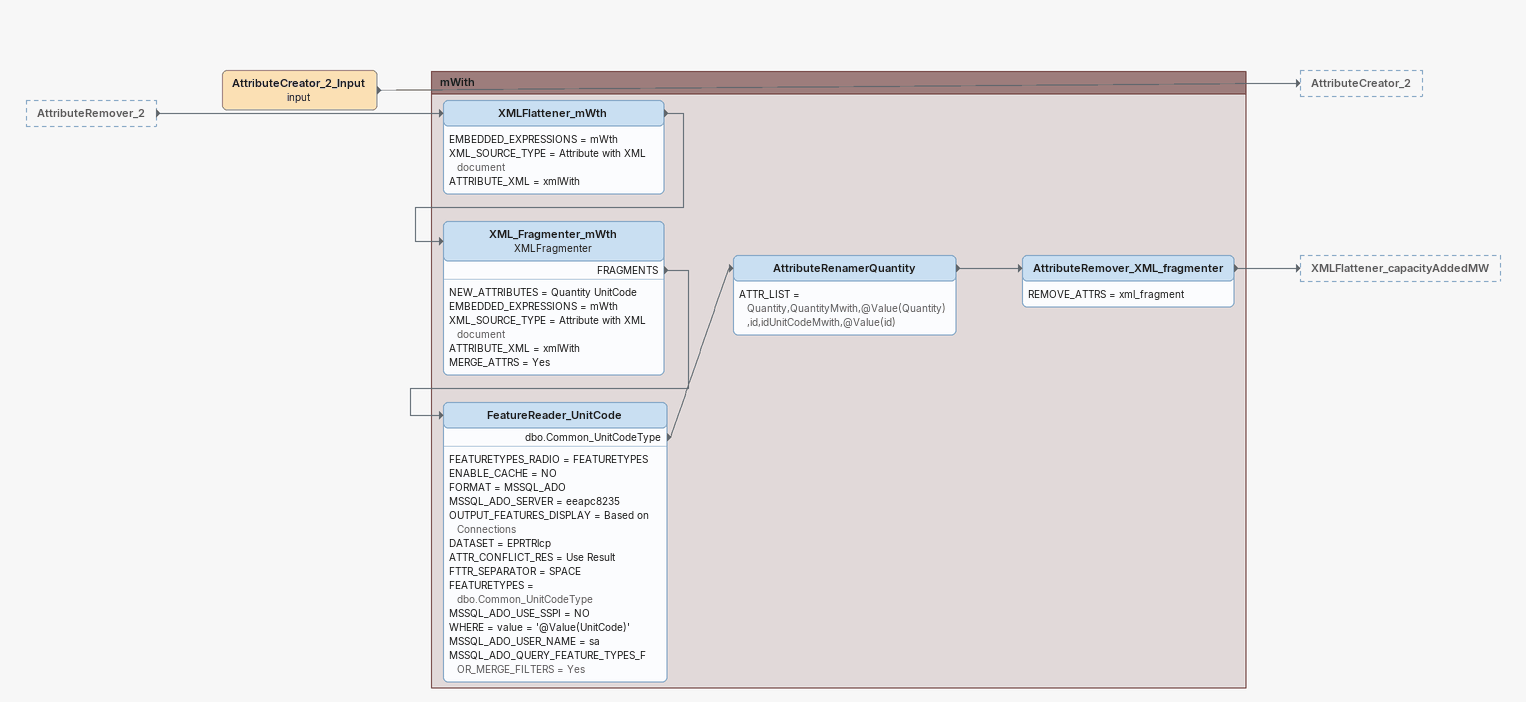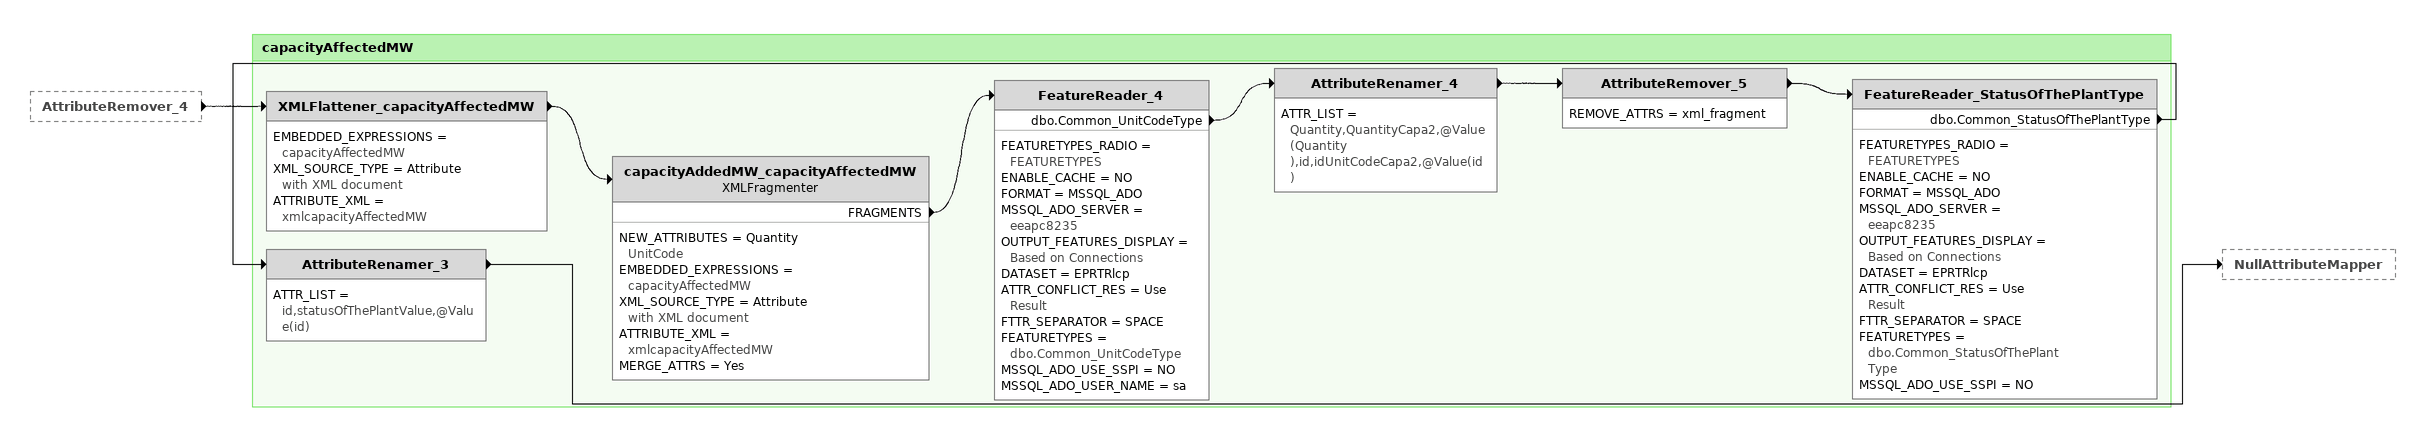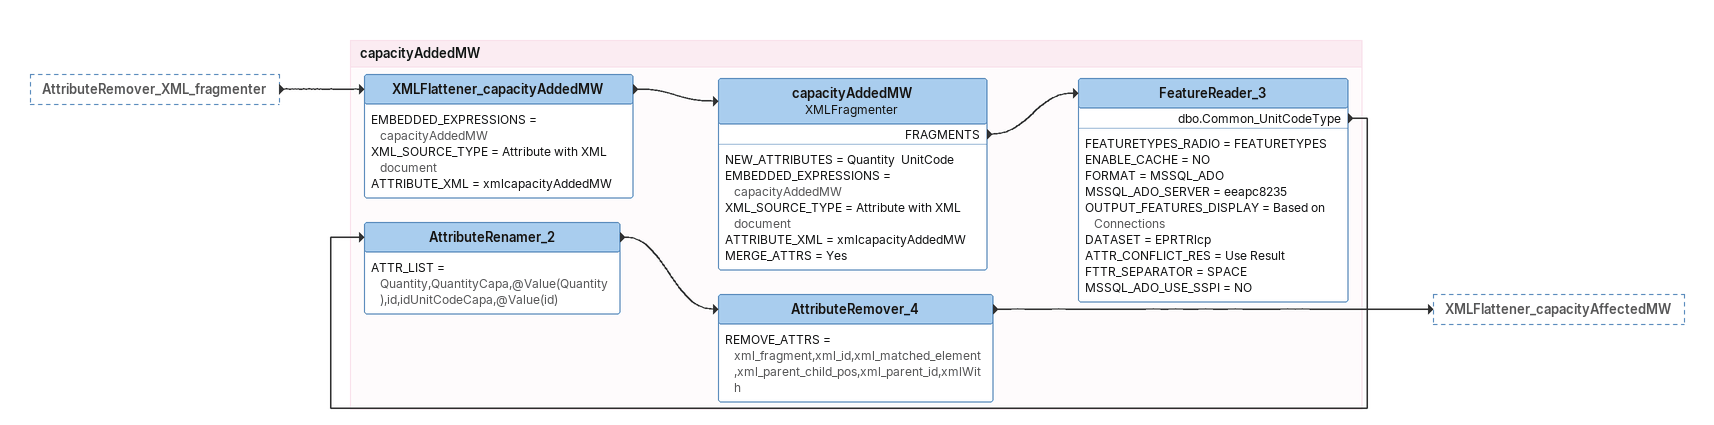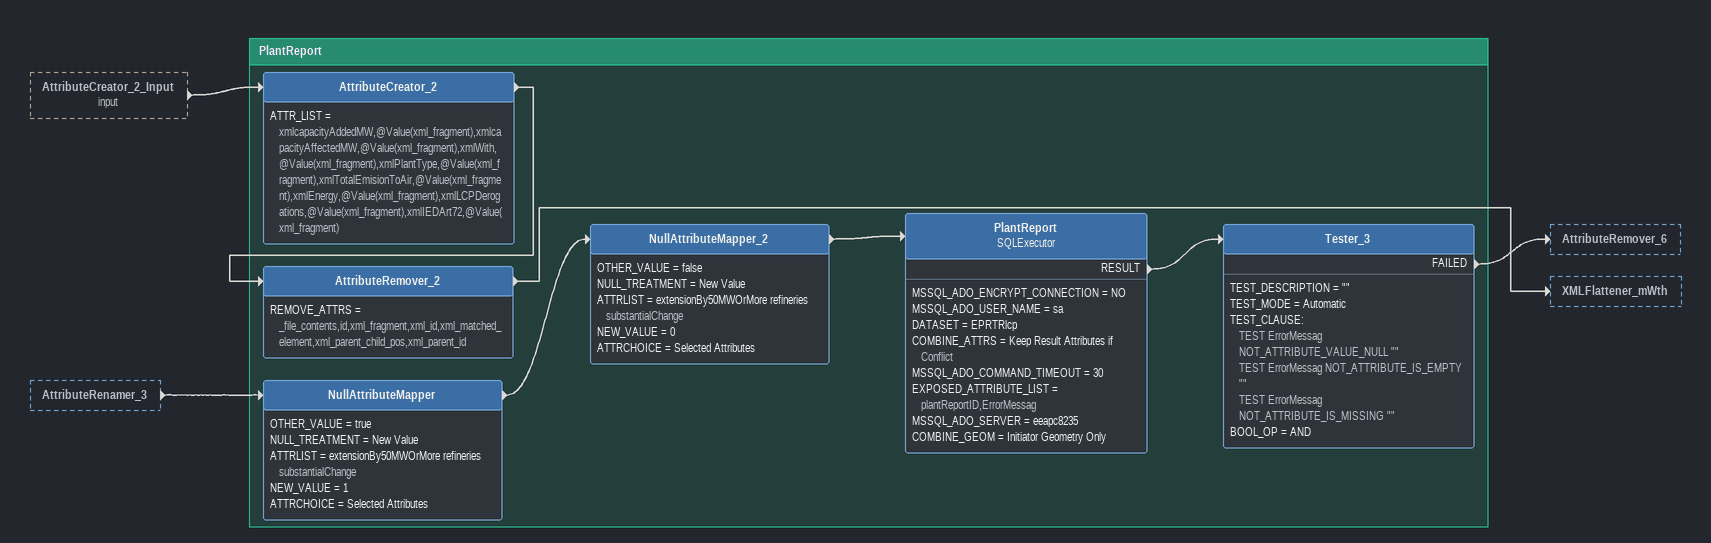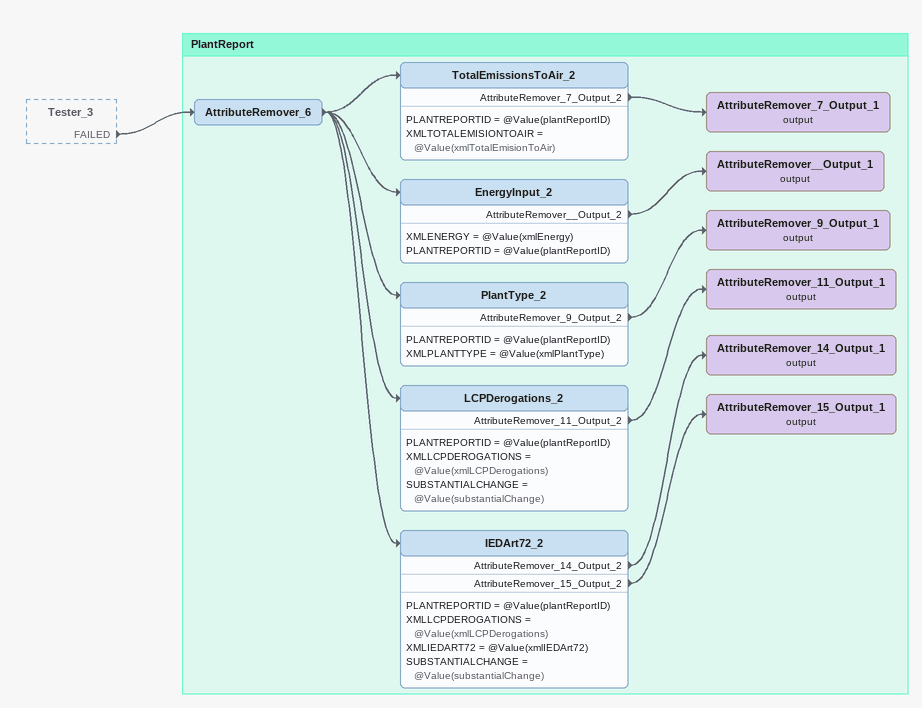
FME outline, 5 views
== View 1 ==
AttributeRemover_2 [outside]
    -> XMLFlattener_mWth
AttributeCreator_2_Input (input)
    -> AttributeCreator_2

Bookmark: mWith
XMLFlattener_mWth
    EMBEDDED_EXPRESSIONS = mWth
    XML_SOURCE_TYPE = Attribute with XML document
    ATTRIBUTE_XML = xmlWith
    -> XML_Fragmenter_mWth
XML_Fragmenter_mWth: XMLFragmenter
    NEW_ATTRIBUTES = Quantity UnitCode
    EMBEDDED_EXPRESSIONS = mWth
    XML_SOURCE_TYPE = Attribute with XML document
    ATTRIBUTE_XML = xmlWith
    MERGE_ATTRS = Yes
    FRAGMENTS -> FeatureReader_UnitCode
FeatureReader_UnitCode
    FEATURETYPES_RADIO = FEATURETYPES
    ENABLE_CACHE = NO
    FORMAT = MSSQL_ADO
    MSSQL_ADO_SERVER = eeapc8235
    OUTPUT_FEATURES_DISPLAY = Based on Connections
    DATASET = EPRTRlcp
    ATTR_CONFLICT_RES = Use Result
    FTTR_SEPARATOR = SPACE
    FEATURETYPES = dbo.Common_UnitCodeType
    MSSQL_ADO_USE_SSPI = NO
    WHERE = value = '@Value(UnitCode)'
    MSSQL_ADO_USER_NAME = sa
    MSSQL_ADO_QUERY_FEATURE_TYPES_FOR_MERGE_FILTERS = Yes
    dbo.Common_UnitCodeType -> AttributeRenamerQuantity
AttributeRenamerQuantity
    ATTR_LIST = Quantity,QuantityMwith,@Value(Quantity),id,idUnitCodeMwith,@Value(id)
    -> AttributeRemover_XML_fragmenter
AttributeRemover_XML_fragmenter
    REMOVE_ATTRS = xml_fragment
    -> XMLFlattener_capacityAddedMW

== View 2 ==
AttributeRemover_4 [outside]
    -> XMLFlattener_capacityAffectedMW

Bookmark: capacityAffectedMW
XMLFlattener_capacityAffectedMW
    EMBEDDED_EXPRESSIONS = capacityAffectedMW
    XML_SOURCE_TYPE = Attribute with XML document
    ATTRIBUTE_XML = xmlcapacityAffectedMW
    -> capacityAddedMW_capacityAffectedMW
capacityAddedMW_capacityAffectedMW: XMLFragmenter
    NEW_ATTRIBUTES = Quantity UnitCode
    EMBEDDED_EXPRESSIONS = capacityAffectedMW
    XML_SOURCE_TYPE = Attribute with XML document
    ATTRIBUTE_XML = xmlcapacityAffectedMW
    MERGE_ATTRS = Yes
    FRAGMENTS -> FeatureReader_4
FeatureReader_4
    FEATURETYPES_RADIO = FEATURETYPES
    ENABLE_CACHE = NO
    FORMAT = MSSQL_ADO
    MSSQL_ADO_SERVER = eeapc8235
    OUTPUT_FEATURES_DISPLAY = Based on Connections
    DATASET = EPRTRlcp
    ATTR_CONFLICT_RES = Use Result
    FTTR_SEPARATOR = SPACE
    FEATURETYPES = dbo.Common_UnitCodeType
    MSSQL_ADO_USE_SSPI = NO
    MSSQL_ADO_USER_NAME = sa
    dbo.Common_UnitCodeType -> AttributeRenamer_4
AttributeRenamer_4
    ATTR_LIST = Quantity,QuantityCapa2,@Value(Quantity ),id,idUnitCodeCapa2,@Value(id)
    -> AttributeRemover_5
AttributeRemover_5
    REMOVE_ATTRS = xml_fragment
    -> FeatureReader_StatusOfThePlantType
FeatureReader_StatusOfThePlantType
    FEATURETYPES_RADIO = FEATURETYPES
    ENABLE_CACHE = NO
    FORMAT = MSSQL_ADO
    MSSQL_ADO_SERVER = eeapc8235
    OUTPUT_FEATURES_DISPLAY = Based on Connections
    DATASET = EPRTRlcp
    ATTR_CONFLICT_RES = Use Result
    FTTR_SEPARATOR = SPACE
    FEATURETYPES = dbo.Common_StatusOfThePlantType
    MSSQL_ADO_USE_SSPI = NO
    dbo.Common_StatusOfThePlantType -> AttributeRenamer_3
AttributeRenamer_3
    ATTR_LIST = id,statusOfThePlantValue,@Value(id)
    -> NullAttributeMapper

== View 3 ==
AttributeRemover_XML_fragmenter [outside]
    -> XMLFlattener_capacityAddedMW

Bookmark: capacityAddedMW
XMLFlattener_capacityAddedMW
    EMBEDDED_EXPRESSIONS = capacityAddedMW
    XML_SOURCE_TYPE = Attribute with XML document
    ATTRIBUTE_XML = xmlcapacityAddedMW
    -> capacityAddedMW
capacityAddedMW: XMLFragmenter
    NEW_ATTRIBUTES = Quantity  UnitCode
    EMBEDDED_EXPRESSIONS = capacityAddedMW
    XML_SOURCE_TYPE = Attribute with XML document
    ATTRIBUTE_XML = xmlcapacityAddedMW
    MERGE_ATTRS = Yes
    FRAGMENTS -> FeatureReader_3
FeatureReader_3
    FEATURETYPES_RADIO = FEATURETYPES
    ENABLE_CACHE = NO
    FORMAT = MSSQL_ADO
    MSSQL_ADO_SERVER = eeapc8235
    OUTPUT_FEATURES_DISPLAY = Based on Connections
    DATASET = EPRTRlcp
    ATTR_CONFLICT_RES = Use Result
    FTTR_SEPARATOR = SPACE
    MSSQL_ADO_USE_SSPI = NO
    dbo.Common_UnitCodeType -> AttributeRenamer_2
AttributeRenamer_2
    ATTR_LIST = Quantity,QuantityCapa,@Value(Quantity ),id,idUnitCodeCapa,@Value(id)
    -> AttributeRemover_4
AttributeRemover_4
    REMOVE_ATTRS = xml_fragment,xml_id,xml_matched_element,xml_parent_child_pos,xml_parent_id,xmlWith
    -> XMLFlattener_capacityAffectedMW

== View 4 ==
AttributeCreator_2_Input (input) [outside]
    -> AttributeCreator_2
AttributeRenamer_3 [outside]
    -> NullAttributeMapper

Bookmark: PlantReport
AttributeCreator_2
    ATTR_LIST = xmlcapacityAddedMW,@Value(xml_fragment),xmlcapacityAffectedMW,@Value(xml_fragment),xmlWith,@Value(xml_fragment),xmlPlantType,@Value(xml_fragment),xmlTotalEmisionToAir,@Value(xml_fragment),xmlEnergy,@Value(xml_fragment),xmlLCPDerogations,@Value(xml_fragment),xmlIEDArt72,@Value(xml_fragment)
    -> AttributeRemover_2
AttributeRemover_2
    REMOVE_ATTRS = _file_contents,id,xml_fragment,xml_id,xml_matched_element,xml_parent_child_pos,xml_parent_id
    -> XMLFlattener_mWth
NullAttributeMapper
    OTHER_VALUE = true
    NULL_TREATMENT = New Value
    ATTRLIST = extensionBy50MWOrMore refineries substantialChange
    NEW_VALUE = 1
    ATTRCHOICE = Selected Attributes
    -> NullAttributeMapper_2
NullAttributeMapper_2
    OTHER_VALUE = false
    NULL_TREATMENT = New Value
    ATTRLIST = extensionBy50MWOrMore refineries substantialChange
    NEW_VALUE = 0
    ATTRCHOICE = Selected Attributes
    -> PlantReport
PlantReport: SQLExecutor
    MSSQL_ADO_ENCRYPT_CONNECTION = NO
    MSSQL_ADO_USER_NAME = sa
    DATASET = EPRTRlcp
    COMBINE_ATTRS = Keep Result Attributes if Conflict
    MSSQL_ADO_COMMAND_TIMEOUT = 30
    EXPOSED_ATTRIBUTE_LIST = plantReportID,ErrorMessag
    MSSQL_ADO_SERVER = eeapc8235
    COMBINE_GEOM = Initiator Geometry Only
    RESULT -> Tester_3
Tester_3
    TEST_DESCRIPTION = ""
    TEST_MODE = Automatic
    TEST_CLAUSE:
      TEST ErrorMessag NOT_ATTRIBUTE_VALUE_NULL ""
      TEST ErrorMessag NOT_ATTRIBUTE_IS_EMPTY ""
      TEST ErrorMessag NOT_ATTRIBUTE_IS_MISSING ""
    BOOL_OP = AND
    FAILED -> AttributeRemover_6

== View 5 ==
Tester_3 [outside]
    FAILED -> AttributeRemover_6

Bookmark: PlantReport
AttributeRemover_6
    -> TotalEmissionsToAir_2
    -> EnergyInput_2
    -> PlantType_2
    -> LCPDerogations_2
    -> IEDArt72_2
TotalEmissionsToAir_2
    PLANTREPORTID = @Value(plantReportID)
    XMLTOTALEMISIONTOAIR = @Value(xmlTotalEmisionToAir)
    AttributeRemover_7_Output_2 -> AttributeRemover_7_Output_1 (output)
AttributeRemover_7_Output_1 (output)
EnergyInput_2
    XMLENERGY = @Value(xmlEnergy)
    PLANTREPORTID = @Value(plantReportID)
    AttributeRemover__Output_2 -> AttributeRemover__Output_1 (output)
AttributeRemover__Output_1 (output)
PlantType_2
    PLANTREPORTID = @Value(plantReportID)
    XMLPLANTTYPE = @Value(xmlPlantType)
    AttributeRemover_9_Output_2 -> AttributeRemover_9_Output_1 (output)
AttributeRemover_9_Output_1 (output)
LCPDerogations_2
    PLANTREPORTID = @Value(plantReportID)
    XMLLCPDEROGATIONS = @Value(xmlLCPDerogations)
    SUBSTANTIALCHANGE = @Value(substantialChange)
    AttributeRemover_11_Output_2 -> AttributeRemover_11_Output_1 (output)
AttributeRemover_11_Output_1 (output)
IEDArt72_2
    PLANTREPORTID = @Value(plantReportID)
    XMLLCPDEROGATIONS = @Value(xmlLCPDerogations)
    XMLIEDART72 = @Value(xmlIEDArt72)
    SUBSTANTIALCHANGE = @Value(substantialChange)
    AttributeRemover_14_Output_2 -> AttributeRemover_14_Output_1 (output)
    AttributeRemover_15_Output_2 -> AttributeRemover_15_Output_1 (output)
AttributeRemover_14_Output_1 (output)
AttributeRemover_15_Output_1 (output)
